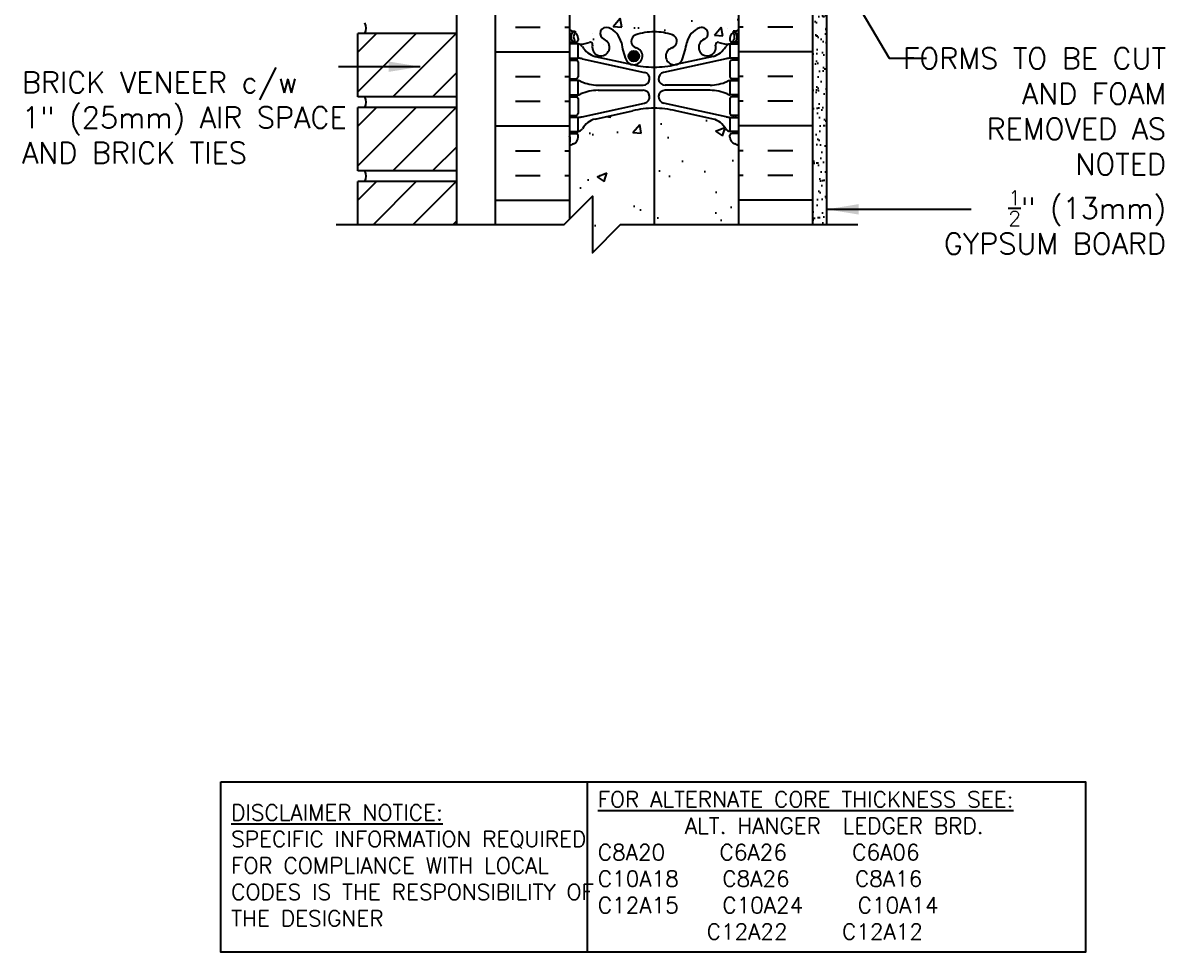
# Model space of a CAD drawing. Header units: inches. Extents: x 83.1 to 143, y 72.8 to 153.3.
# Drawn here: x 83.09 to 123.57, y 72.8 to 105.74 of the extents above; entities that cross this region are included whole.
import ezdxf

# ---------------------------------------------------------------- set-up
doc = ezdxf.new("R2010")
doc.units = ezdxf.units.IN
doc.header["$MEASUREMENT"] = 0
for name, color, linetype in [('HATCH', 12, 'Continuous'), ('line25', 2, 'Continuous'), ('LINE3', 3, 'Continuous'), ('LINE50', 5, 'Continuous'), ('LINE9', 9, 'Continuous'), ('TEXT', 4, 'Continuous'), ('Web_Edge', 9, 'Continuous')]:
    doc.layers.add(name, color=color, linetype=linetype)
doc.styles.add('DIM', font='romans.shx', dxfattribs={"width": 0.7})
doc.styles.add('ROMANS', font='romans.shx', dxfattribs={"height": 0.75})
doc.styles.get("Standard").update_dxf_attribs({"font": 'romans.shx', "height": 0.75})
doc.dimstyles.new('ext_12', dxfattribs={"dimscale": 12, "dimtxt": 0.09375, "dimasz": 0.09375, "dimexe": 0.09375, "dimexo": 0.0625, "dimgap": 0.0625, "dimtad": 1, "dimdec": 1, "dimzin": 3, "dimdsep": 46, "dimlunit": 4, "dimtxsty": 'DIM', "dimcen": 0.09, "dimdle": 0.09375, "dimclrt": 4, "dimadec": 0, "dimazin": 0, "dimtfac": 1, "dimtdec": 1, "dimtmove": 2, "dimatfit": 3, "dimfxl": 1, "dimfrac": 2, "dimtolj": 1, "dimtzin": 0, "dimarcsym": 0})

msp = doc.modelspace()

# ---------------------------------------------------------------- hatches: boundary and pattern name
at = {"layer": 'HATCH'}
h = msp.add_hatch(dxfattribs=at)
h.set_pattern_fill('AR-CONC', color=256, scale=0.5)
h.paths.add_polyline_path([(104.127, 134.444), (103.274, 133.59), (103.274, 135.59), (102.461, 134.777), (102.461, 132.832, -0.34551), (103.105, 132.637, -0.520567), (103.803, 132.637, -0.520567), (103.925, 132.71, -0.244698), (104.127, 132.815)])
h.paths.add_polyline_path([(106.812, 134.59), (104.274, 134.59), (104.127, 134.444), (104.127, 132.815, -0.244698), (104.329, 132.71, -0.520567), (104.843, 132.71, -0.520567), (105.296, 132.71, -0.520567), (105.847, 132.71, -0.520567), (106.006, 132.71, -0.520567), (106.594, 132.71, -0.179864), (106.812, 132.861)])
h.paths.add_polyline_path([(108.461, 134.59), (106.812, 134.59), (106.812, 132.861, -0.311534), (107.218, 132.71, -0.520567), (107.744, 132.6, -0.520567), (107.854, 132.6, -0.520567), (108.026, 132.6, -0.535137), (108.461, 132.615)])
h.paths.add_polyline_path([(108.461, 132.615, 0.535137), (108.026, 132.6, 0.520567), (107.854, 132.6, 0.520567), (107.744, 132.6, 0.520567), (107.218, 132.71, 0.311534), (106.812, 132.861, 0.179864), (106.594, 132.71, 0.520567), (106.006, 132.71, 0.520567), (105.847, 132.71, 0.520567), (105.296, 132.71, 0.520567), (104.843, 132.71, 0.520567), (104.329, 132.71, 0.244698), (104.127, 132.815), (104.127, 130.686), (104.693, 130.562, 0.057795), (105.461, 130.473, 0.057795), (106.229, 130.562), (107.551, 130.853, 0.196323), (108, 131.199, -0.188973), (108.156, 131.294), (108.261, 131.294), (108.261, 131.364), (108.214, 131.364, -0.414214), (108.151, 131.426), (108.151, 131.494, -0.317837), (108.318, 131.729, 0.082415), (108.461, 131.808)])
h.paths.add_polyline_path([(104.127, 132.815, 0.244698), (103.925, 132.71, 0.520567), (103.803, 132.637, 0.520567), (103.105, 132.637, 0.34551), (102.461, 132.832), (102.461, 131.808, 0.082415), (102.604, 131.729, -0.317837), (102.771, 131.494), (102.771, 131.426, -0.414214), (102.709, 131.364), (102.661, 131.364), (102.661, 131.294), (102.766, 131.294, -0.188973), (102.922, 131.199, 0.196323), (103.371, 130.853), (104.127, 130.686)])
h.paths.add_polyline_path([(104.127, 127.811, -0.113608), (103.853, 127.62, -1), (103.689, 128.028, 2.182095), (103.279, 128.241, -0.601435), (103.16, 128.136, 0.10046), (102.766, 128.194), (102.661, 128.194), (102.661, 128.124), (102.709, 128.124, -0.414214), (102.771, 128.061), (102.771, 127.994, -0.249069), (102.661, 127.787), (102.661, 127.745), (102.571, 127.745, 0.064398), (102.461, 127.679), (102.461, 125.59), (102.461, 123.501, 0.064398), (102.571, 123.435), (102.661, 123.435), (102.661, 123.393, -0.249069), (102.771, 123.186), (102.771, 123.118, -0.414214), (102.709, 123.056), (102.661, 123.056), (102.661, 122.986), (102.766, 122.986, 0.10046), (103.16, 123.043, -0.601435), (103.279, 122.938, 2.182095), (103.689, 123.151, -1), (103.853, 123.56, -0.113608), (104.127, 123.369)])
h.paths.add_polyline_path([(105.461, 127.764, -0.082755), (104.812, 127.872, -0.735593), (104.825, 128.33, 0.955472), (104.687, 128.924), (104.667, 128.92, 0.223253), (104.467, 128.755, 0.053157), (104.301, 128.141, -0.127239), (104.127, 127.811), (104.127, 123.369, -0.127239), (104.301, 123.039, 0.053157), (104.467, 122.425, 0.223253), (104.667, 122.26), (104.687, 122.256, 0.955472), (104.825, 122.849, -0.735593), (104.812, 123.307, -0.082755), (105.461, 123.415)])
h.paths.add_polyline_path([(108.461, 127.679, 0.064398), (108.351, 127.745), (108.261, 127.745), (108.261, 127.787, -0.249069), (108.151, 127.994), (108.151, 128.061, -0.414214), (108.214, 128.124), (108.261, 128.124), (108.261, 128.194), (108.156, 128.194, 0.10046), (107.762, 128.136, -0.601435), (107.643, 128.241, 2.182095), (107.233, 128.028, -1), (107.069, 127.62, -0.24438), (106.621, 128.141, 0.053157), (106.455, 128.755, 0.223253), (106.255, 128.92), (106.235, 128.924, 0.955472), (106.097, 128.33, -0.735593), (106.11, 127.872, -0.082755), (105.461, 127.764), (105.461, 123.415, -0.082755), (106.11, 123.307, -0.735593), (106.097, 122.849, 0.955472), (106.235, 122.256), (106.255, 122.26, 0.223253), (106.455, 122.425, 0.053157), (106.621, 123.039, -0.24438), (107.069, 123.56, -1), (107.233, 123.151, 2.182095), (107.643, 122.938, -0.601435), (107.762, 123.043, 0.10046), (108.156, 122.986), (108.261, 122.986), (108.261, 123.056), (108.214, 123.056, -0.414214), (108.151, 123.118), (108.151, 123.186, -0.249069), (108.261, 123.393), (108.261, 123.435), (108.351, 123.435, 0.064398), (108.461, 123.501), (108.461, 124.515)])
h.paths.add_polyline_path([(106.367, 122.556, -1), (105.992, 122.556, -1)], flags=16)
h.paths.add_polyline_path([(107.551, 120.327), (106.229, 120.618, 0.020613), (105.958, 120.67), (105.958, 120.24, 0.414214), (106.058, 120.14), (107.877, 120.14, 0.127201)])
h.paths.add_polyline_path([(108.461, 119.371, 0.082415), (108.318, 119.45, -0.267415), (108.155, 119.64), (105.958, 119.64, -0.379958), (105.461, 120.081), (105.461, 119.39), (105.461, 114.449, -0.379958), (105.958, 114.89), (108.461, 114.89)])
h.paths.add_polyline_path([(105.461, 119.39), (105.461, 120.081, -0.029597), (105.458, 120.14), (105.458, 120.707, 0.057533), (104.693, 120.618), (103.371, 120.327, 0.196323), (102.922, 119.981, -0.188973), (102.766, 119.886), (102.661, 119.886), (102.661, 119.816), (102.709, 119.816, -0.414214), (102.771, 119.753), (102.771, 119.686, -0.317837), (102.604, 119.45, 0.082415), (102.461, 119.371), (102.461, 113.808, 0.082415), (102.604, 113.729, -0.317837), (102.771, 113.494), (102.771, 113.426, -0.414214), (102.709, 113.364), (102.661, 113.364), (102.661, 113.294), (102.766, 113.294, -0.188973), (102.922, 113.199, 0.196323), (103.371, 112.853), (104.693, 112.562, 0.057795), (105.461, 112.473), (105.461, 112.89), (105.458, 112.89), (105.458, 114.39, -0.029597), (105.461, 114.449)])
h.paths.add_polyline_path([(105.461, 109.764, -0.082755), (104.812, 109.872, -0.735593), (104.825, 110.33, 0.955472), (104.687, 110.924), (104.667, 110.92, 0.223253), (104.467, 110.755, 0.053157), (104.301, 110.141, -0.24438), (103.853, 109.62, -1), (103.689, 110.028, 2.182095), (103.279, 110.241, -0.601435), (103.16, 110.136, 0.10046), (102.766, 110.194), (102.661, 110.194), (102.661, 110.124), (102.709, 110.124, -0.414214), (102.771, 110.061), (102.771, 109.994, -0.249069), (102.661, 109.787), (102.661, 109.745), (102.571, 109.745, 0.064398), (102.461, 109.679), (102.461, 107.59), (102.461, 105.501, 0.064398), (102.571, 105.435), (102.661, 105.435), (102.661, 105.393, -0.249069), (102.771, 105.186), (102.771, 105.118, -0.414214), (102.709, 105.056), (102.661, 105.056), (102.661, 104.986), (102.766, 104.986, 0.10046), (103.16, 105.043, -0.601435), (103.279, 104.938, 2.182095), (103.689, 105.151, -1), (103.853, 105.56, -0.24438), (104.301, 105.039, 0.053157), (104.467, 104.425, 0.223253), (104.667, 104.26), (104.687, 104.256, 0.955472), (104.825, 104.849, -0.735593), (104.812, 105.307, -0.082755), (105.461, 105.415)])
h.paths.add_polyline_path([(104.96, 106.656), (104.515, 106.725), (104.905, 107.131)], flags=16)
h.paths.add_polyline_path([(104.567, 106.212), (104.317, 106.38), (104.668, 106.515)], flags=16)
h.paths.add_polyline_path([(102.97, 106.278), (102.672, 106.304), (102.913, 106.591)], flags=16)
h.paths.add_polyline_path([(104.93, 104.556, -1), (104.555, 104.556, -1)], flags=16)
h.paths.add_polyline_path([(108.461, 109.679, 0.064398), (108.351, 109.745), (108.261, 109.745), (108.261, 109.787, -0.249069), (108.151, 109.994), (108.151, 110.061, -0.414214), (108.214, 110.124), (108.261, 110.124), (108.261, 110.194), (108.156, 110.194, 0.10046), (107.762, 110.136, -0.601435), (107.643, 110.241, 2.182095), (107.233, 110.028, -1), (107.069, 109.62, -0.24438), (106.621, 110.141, 0.053157), (106.455, 110.755, 0.223253), (106.255, 110.92), (106.235, 110.924, 0.955472), (106.097, 110.33, -0.735593), (106.11, 109.872, -0.082755), (105.461, 109.764), (105.461, 105.415, -0.082755), (106.11, 105.307, -0.735593), (106.097, 104.849, 0.955472), (106.235, 104.256), (106.255, 104.26, 0.223253), (106.455, 104.425, 0.053157), (106.621, 105.039, -0.24438), (107.069, 105.56, -1), (107.233, 105.151, 2.182095), (107.643, 104.938, -0.601435), (107.762, 105.043, 0.10046), (108.156, 104.986), (108.261, 104.986), (108.261, 105.056), (108.214, 105.056, -0.414214), (108.151, 105.118), (108.151, 105.186, -0.249069), (108.261, 105.393), (108.261, 105.435), (108.351, 105.435, 0.064398), (108.461, 105.501), (108.461, 107.59)])
h.paths.add_polyline_path([(106.557, 105.964), (106.258, 105.99), (106.499, 106.277)], flags=16)
h.paths.add_polyline_path([(105.461, 102.707, 0.057795), (104.693, 102.618), (103.371, 102.327, 0.196323), (102.922, 101.981, -0.188973), (102.766, 101.886), (102.661, 101.886), (102.661, 101.816), (102.709, 101.816, -0.414214), (102.771, 101.753), (102.771, 101.686, -0.317837), (102.604, 101.45, 0.082415), (102.461, 101.371), (102.461, 98.777), (103.274, 99.59), (103.274, 97.59), (104.274, 98.59), (105.461, 98.59)])
h.paths.add_polyline_path([(108.461, 101.371, 0.082415), (108.318, 101.45, -0.317837), (108.151, 101.686), (108.151, 101.753, -0.414214), (108.214, 101.816), (108.261, 101.816), (108.261, 101.886), (108.156, 101.886, -0.188973), (108, 101.981, 0.196323), (107.551, 102.327), (106.229, 102.618, 0.057795), (105.461, 102.707), (105.461, 98.59), (108.461, 98.59)])
h = msp.add_hatch(dxfattribs=at)
h.set_pattern_fill('AR-SAND', color=256, scale=0.25, style=0)
h.set_pattern_definition([(37.5, (0, -7.7305), (-0.0157483, 0.4817059), [0, -0.38, 0, -0.425, 0, -0.40625]), (7.5, (0, -7.7305), (0.4424442, 0.7055365), [0, -0.205, 0, -0.3425, 0, -0.13125]), (327.5, (-0.3075, -7.7305), (0.7785355, 0.0014148), [0, -0.125, 0, -0.45, 0, -0.5875]), (317.5, (-0.3075, -7.7305), (0.7515317, 0.219419), [0, -0.0625, 0, -0.295, 0, -0.3375])])
h.paths.add_polyline_path([(111.586, 112.14), (111.086, 112.14), (111.086, 107.59), (111.086, 98.59), (111.586, 98.59)])
h = msp.add_hatch(dxfattribs=at)
h.set_pattern_fill('ANSI31', color=256, scale=8, style=0)
h.set_pattern_definition([(45, (21.1766, 12.5324), (-0.707107, 0.707107), [])])
h.paths.add_polyline_path([(98.461, 103.11), (98.461, 105.36), (94.961, 105.36), (94.961, 103.11)])
h = msp.add_hatch(dxfattribs=at)
h.set_pattern_fill('ANSI31', color=256, scale=8, style=0)
h.set_pattern_definition([(45, (21.1766, 9.9074), (-0.707107, 0.707107), [])])
h.paths.add_polyline_path([(98.461, 100.485), (98.461, 102.735), (94.961, 102.735), (94.961, 100.485)])
h = msp.add_hatch(dxfattribs=at)
h.set_pattern_fill('ANSI31', color=256, scale=8, style=0)
h.set_pattern_definition([(45, (21.1766, 7.2824), (-0.707107, 0.707107), [])])
h.paths.add_polyline_path([(94.961, 98.59), (98.461, 98.59), (98.461, 100.11), (94.961, 100.11)])
at = {"layer": 'LINE3'}
msp.add_hatch(color=256, dxfattribs=at).paths.add_polyline_path([(104.555, 104.556, 1), (104.93, 104.556, 1)])

# ---------------------------------------------------------------- linework, layer by layer
at = {"layer": 'HATCH'}
for p, q in [((100.549, 105.58), (101.424, 105.58)), ((102.299, 105.58), (102.461, 105.58)), ((103.271, 105.369), (103.271, 105.369)), ((108.067, 105.538), (108.067, 105.538)), ((108.623, 105.58), (108.461, 105.58)), ((110.373, 105.58), (109.498, 105.58)), ((103.657, 104.958), (103.657, 104.958)), ((99.836, 104.705), (102.461, 104.705)), ((106.543, 104.814), (106.543, 104.814)), ((111.086, 104.705), (108.461, 104.705)), ((100.549, 103.83), (101.424, 103.83)), ((102.299, 103.83), (102.461, 103.83)), ((108.623, 103.83), (108.461, 103.83)), ((110.373, 103.83), (109.498, 103.83)), ((100.549, 102.955), (101.424, 102.955)), ((102.299, 102.955), (102.461, 102.955)), ((108.623, 102.955), (108.461, 102.955)), ((110.373, 102.955), (109.498, 102.955)), ((99.836, 102.08), (102.461, 102.08)), ((111.086, 102.08), (108.461, 102.08)), ((100.549, 101.205), (101.424, 101.205)), ((102.299, 101.205), (102.461, 101.205)), ((108.623, 101.205), (108.461, 101.205)), ((110.373, 101.205), (109.498, 101.205)), ((100.549, 100.33), (101.424, 100.33)), ((102.299, 100.33), (102.461, 100.33)), ((108.623, 100.33), (108.461, 100.33)), ((110.373, 100.33), (109.498, 100.33)), ((99.836, 99.455), (102.461, 99.455)), ((111.086, 99.455), (108.461, 99.455))]:
    msp.add_line(p, q, dxfattribs=at)
for centre in [(94.843, 105.548), (94.843, 102.923), (94.843, 100.298)]:
    msp.add_arc(centre, 0.413, 333.033, 26.967, dxfattribs=at)
at = {"layer": 'line25'}
for p, q in [((98.461, 115.86), (98.461, 98.59)), ((102.461, 107.59), (102.461, 98.777)), ((108.461, 98.59), (108.461, 107.59)), ((98.461, 105.36), (94.961, 105.36)), ((94.961, 103.11), (94.961, 105.36)), ((98.461, 103.11), (94.961, 103.11)), ((98.461, 102.735), (94.961, 102.735)), ((94.961, 100.485), (94.961, 102.735)), ((98.461, 100.485), (94.961, 100.485)), ((98.461, 100.11), (94.961, 100.11)), ((94.961, 98.59), (94.961, 100.11))]:
    msp.add_line(p, q, dxfattribs=at)
at = {"layer": 'LINE3'}
msp.add_line((105.461, 113.39), (105.461, 98.59), dxfattribs=at)
msp.add_circle((104.743, 104.556), 0.188, dxfattribs=at)
at = {"layer": 'LINE50'}
for p, q in [((99.836, 98.59), (99.836, 107.59)), ((111.086, 98.59), (111.086, 107.59))]:
    msp.add_line(p, q, dxfattribs=at)
at = {"layer": 'LINE9'}
msp.add_line((111.586, 98.59), (111.586, 112.14), dxfattribs=at)
msp.add_lwpolyline([(94.191, 98.59), (102.274, 98.59), (103.274, 99.59), (103.274, 97.59), (104.274, 98.59), (112.684, 98.59)], dxfattribs=at)
at = {"layer": 'TEXT'}
msp.add_lwpolyline([(90.109, 78.838), (103.093, 78.838), (103.093, 72.8), (90.109, 72.8)], close=True, dxfattribs=at)
msp.add_lwpolyline([(103.093, 78.838), (120.753, 78.838), (120.753, 72.8), (103.093, 72.8)], dxfattribs=at)
at = {"layer": 'Web_Edge'}
for p, q in [((102.571, 105.435), (102.661, 105.435)), ((102.661, 105.435), (102.661, 105.393)), ((108.261, 105.435), (108.261, 105.393)), ((108.351, 105.435), (108.261, 105.435)), ((102.461, 105.156), (102.503, 105.156)), ((102.461, 105.056), (102.709, 105.056)), ((102.571, 105.056), (102.571, 104.986)), ((102.661, 105.056), (102.661, 104.986)), ((102.771, 105.186), (102.771, 105.118)), ((108.151, 105.186), (108.151, 105.118)), ((108.461, 105.056), (108.214, 105.056)), ((108.261, 105.056), (108.261, 104.986)), ((108.351, 105.056), (108.351, 104.986)), ((108.461, 105.156), (108.419, 105.156)), ((102.571, 104.486), (102.571, 104.416)), ((102.661, 104.486), (102.661, 104.416)), ((102.91, 104.462), (105.121, 103.981)), ((103.371, 104.545), (104.693, 104.254)), ((108.012, 104.462), (105.801, 103.981)), ((107.551, 104.545), (106.229, 104.254)), ((108.261, 104.486), (108.261, 104.416)), ((108.351, 104.486), (108.351, 104.416)), ((102.461, 104.416), (102.709, 104.416)), ((102.771, 104.353), (102.771, 103.818)), ((108.151, 104.353), (108.151, 103.818)), ((108.461, 104.416), (108.214, 104.416)), ((102.461, 103.756), (102.709, 103.756)), ((102.571, 103.756), (102.571, 103.686)), ((102.661, 103.756), (102.661, 103.686)), ((108.461, 103.756), (108.214, 103.756)), ((108.261, 103.756), (108.261, 103.686)), ((108.351, 103.756), (108.351, 103.686)), ((103.476, 103.526), (105.072, 103.526)), ((103.476, 103.346), (105.072, 103.346)), ((107.446, 103.526), (105.85, 103.526)), ((107.446, 103.346), (105.85, 103.346)), ((102.461, 103.116), (102.709, 103.116)), ((102.571, 103.186), (102.571, 103.116)), ((102.661, 103.186), (102.661, 103.116)), ((102.771, 103.053), (102.771, 102.518)), ((102.91, 102.41), (105.121, 102.891)), ((108.012, 102.41), (105.801, 102.891)), ((108.151, 103.053), (108.151, 102.518)), ((108.461, 103.116), (108.214, 103.116)), ((108.261, 103.186), (108.261, 103.116)), ((108.351, 103.186), (108.351, 103.116)), ((102.461, 102.456), (102.709, 102.456)), ((102.571, 102.456), (102.571, 102.386)), ((102.661, 102.456), (102.661, 102.386)), ((103.371, 102.327), (104.693, 102.618)), ((107.551, 102.327), (106.229, 102.618)), ((108.461, 102.456), (108.214, 102.456)), ((108.261, 102.456), (108.261, 102.386)), ((108.351, 102.456), (108.351, 102.386)), ((102.461, 101.816), (102.709, 101.816)), ((102.471, 101.696), (102.471, 101.51)), ((102.571, 101.886), (102.571, 101.816)), ((102.661, 101.886), (102.661, 101.816)), ((102.771, 101.686), (102.771, 101.753)), ((108.151, 101.686), (108.151, 101.753)), ((108.461, 101.816), (108.214, 101.816)), ((108.261, 101.886), (108.261, 101.816)), ((108.351, 101.886), (108.351, 101.816)), ((108.451, 101.696), (108.451, 101.51))]:
    msp.add_line(p, q, dxfattribs=at)
for points in [[(102.466, 104.486), (102.766, 104.486), (102.766, 104.986), (102.466, 104.986)], [(108.456, 104.486), (108.156, 104.486), (108.156, 104.986), (108.456, 104.986)], [(102.466, 103.186), (102.766, 103.186), (102.766, 103.686), (102.466, 103.686)], [(108.456, 103.186), (108.156, 103.186), (108.156, 103.686), (108.456, 103.686)], [(102.466, 101.886), (102.766, 101.886), (102.766, 102.386), (102.466, 102.386)], [(108.456, 101.886), (108.156, 101.886), (108.156, 102.386), (108.456, 102.386)]]:
    msp.add_lwpolyline(points, close=True, dxfattribs=at)
for centre, radius, start, end in [((102.771, 105.893), 0.5, 231.6833, 250.5288), ((102.771, 105.893), 0.6, 238.8907, 245.0748), ((102.765, 105.241), 0.25, 140.1145, 222.4609), ((102.51, 105.331), 0.02, 340.7916, 65.0748), ((102.607, 105.371), 0.045, 319.1879, 141.448), ((102.521, 105.186), 0.25, 0, 70.5288), ((102.765, 105.241), 0.16, 140.0001, 222.4609), ((103.771, 105.355), 0.22, 68.1963, 248.1963), ((103.576, 104.868), 0.745, 13.2652, 68.1963), ((104.89, 105.08), 0.24, 108.923, 254.2747), ((105.461, 103.415), 2, 90, 108.923), ((105.461, 103.415), 2, 71.077, 90), ((106.032, 105.08), 0.24, 285.7253, 71.077), ((107.346, 104.868), 0.745, 111.8037, 166.7348), ((107.151, 105.355), 0.22, 291.8037, 111.8037), ((108.401, 105.186), 0.25, 109.4712, 180), ((108.315, 105.371), 0.045, 38.552, 220.8121), ((108.157, 105.241), 0.16, 317.5391, 39.9999), ((108.151, 105.893), 0.5, 289.4712, 308.3167), ((108.157, 105.241), 0.25, 317.5391, 39.8855), ((108.412, 105.331), 0.02, 114.9252, 199.2084), ((108.151, 105.893), 0.6, 294.9252, 301.1093), ((102.503, 105.176), 0.02, 270, 14.1541), ((102.614, 105.102), 0.045, 222.4609, 42.4609), ((102.709, 105.118), 0.0625, 270, 0), ((102.822, 105.984), 1, 266.7879, 289.9067), ((102.723, 104.74), 0.25, 37.2777, 80.0823), ((103.57, 105.268), 0.75, 210.155, 254.5838), ((103.192, 104.959), 0.09, 346.6795, 108.8651), ((103.576, 104.868), 0.305, 166.6795, 68.1963), ((107.264, 105.51), 3, 189.0273, 201.1984), ((104.743, 104.556), 0.305, 205.3782, 74.2747), ((106.18, 104.556), 0.305, 105.7253, 334.6218), ((103.658, 105.51), 3, 338.8016, 350.9727), ((107.346, 104.868), 0.305, 111.8037, 13.3205), ((107.352, 105.268), 0.75, 285.4162, 329.845), ((107.73, 104.959), 0.09, 71.1349, 193.3205), ((108.1, 105.984), 1, 250.0933, 273.2121), ((108.199, 104.74), 0.25, 99.9177, 142.7223), ((108.214, 105.118), 0.0625, 180, 270), ((108.309, 105.102), 0.045, 137.5391, 317.5391), ((108.419, 105.176), 0.02, 165.8459, 270), ((102.675, 103.49), 1, 76.4291, 84.7991), ((108.247, 103.49), 1, 95.2009, 103.5709), ((102.709, 104.353), 0.0625, 0, 90), ((105.461, 107.521), 3.356, 256.7692, 270), ((105.461, 107.521), 3.356, 270, 283.2308), ((108.214, 104.353), 0.0625, 90, 180), ((102.709, 103.818), 0.0625, 270, 0), ((102.762, 103.467), 0.219, 60.4937, 88.92), ((103.506, 105.126), 1.6, 246.5673, 268.9203), ((105.072, 103.756), 0.23, 270, 77.6055), ((105.85, 103.756), 0.23, 102.3945, 270), ((107.416, 105.126), 1.6, 271.0797, 293.4327), ((108.16, 103.467), 0.219, 91.08, 119.5063), ((108.214, 103.818), 0.0625, 180, 270), ((103.506, 101.746), 1.6, 91.0797, 113.4327), ((103.506, 101.746), 1.6, 91.0797, 113.4327), ((105.072, 103.116), 0.23, 282.3945, 90), ((105.85, 103.116), 0.23, 90, 257.6055), ((107.416, 101.746), 1.6, 66.5673, 88.9203), ((107.416, 101.746), 1.6, 66.5673, 88.9203), ((102.709, 103.053), 0.0625, 0, 90), ((102.762, 103.405), 0.219, 271.08, 299.5063), ((102.762, 103.405), 0.219, 271.08, 299.5063), ((108.16, 103.405), 0.219, 240.4937, 268.92), ((108.16, 103.405), 0.219, 240.4937, 268.92), ((108.214, 103.053), 0.0625, 90, 180), ((102.709, 102.518), 0.0625, 270, 0), ((105.461, 99.351), 3.356, 90, 103.2308), ((105.461, 99.351), 3.356, 76.7692, 90), ((108.214, 102.518), 0.0625, 180, 270), ((102.675, 103.382), 1, 275.2009, 283.5709), ((103.57, 101.604), 0.75, 105.4162, 149.845), ((107.352, 101.604), 0.75, 30.155, 74.5838), ((108.247, 103.382), 1, 256.4291, 264.7991), ((102.451, 101.696), 0.02, 0, 60.012), ((102.521, 101.686), 0.25, 289.4712, 360), ((102.709, 101.753), 0.0625, 360, 90), ((102.723, 102.132), 0.25, 279.9177, 322.7223), ((108.199, 102.132), 0.25, 217.2777, 260.0823), ((108.214, 101.753), 0.0625, 90, 180), ((108.401, 101.686), 0.25, 180, 250.5288), ((108.471, 101.696), 0.02, 119.988, 180), ((102.451, 101.51), 0.02, 301.073, 0), ((102.771, 100.979), 0.6, 121.073, 121.1093), ((102.771, 100.979), 0.5, 109.4712, 128.3167), ((108.151, 100.979), 0.5, 51.6833, 70.5288), ((108.471, 101.51), 0.02, 180, 238.927), ((108.151, 100.979), 0.6, 58.8907, 58.927)]:
    msp.add_arc(centre, radius, start, end, dxfattribs=at)

# ---------------------------------------------------------------- texts
at = {"layer": 'TEXT', "char_height": 0.75, "style": 'ROMANS'}
for s, insert, width, attachment_point in [('FORMS TO BE CUT AND FOAM REMOVED AS NOTED', (123.604, 102.603), 10.52477, 6), ('BRICK VENEER c/w\\P1" (25mm) AIR SPACE AND BRICK TIES', (83.06, 102.379), 12.96959, 4), ('\\A1;{\\H0.7x;\\S1/2;}" (13mm) GYPSUM BOARD', (123.604, 98.666), 9.12069, 6)]:
    msp.add_mtext(s, dxfattribs=dict(at, insert=insert, width=width, attachment_point=attachment_point))
at = {"layer": 'TEXT', "char_height": 0.5625, "attachment_point": 4}
for s, insert, width in [('{\\LFOR ALTERNATE CORE THICKNESS SEE:\\P}        ALT. HANGER  LEDGER BRD.\\PC8A20     C6A26      C6A06     \\PC10A18    C8A26      C8A16\\PC12A15    C10A24     C10A14\\P          C12A22     C12A12', (103.468, 75.872), 23.33295), ('{\\LDISCLAIMER NOTICE:}\\PSPECIFIC INFORMATION REQUIRED FOR COMPLIANCE WITH LOCAL CODES IS THE RESPONSIBILITY OF THE DESIGNER', (90.476, 75.872), 14.00235)]:
    msp.add_mtext(s, dxfattribs=dict(at, insert=insert, width=width))

# ---------------------------------------------------------------- leaders
at = {"layer": 'TEXT'}
for points in [[(109.774, 111.327), (113.794, 104.48), (115.118, 104.48)], [(97.177, 104.181), (94.282, 104.181)], [(111.586, 99.126), (116.699, 99.126)]]:
    msp.add_leader(points, dimstyle='ext_12', override={"dimgap": 0.0625, "dimtad": 0}, dxfattribs=at)

doc.saveas('drawing.dxf')
